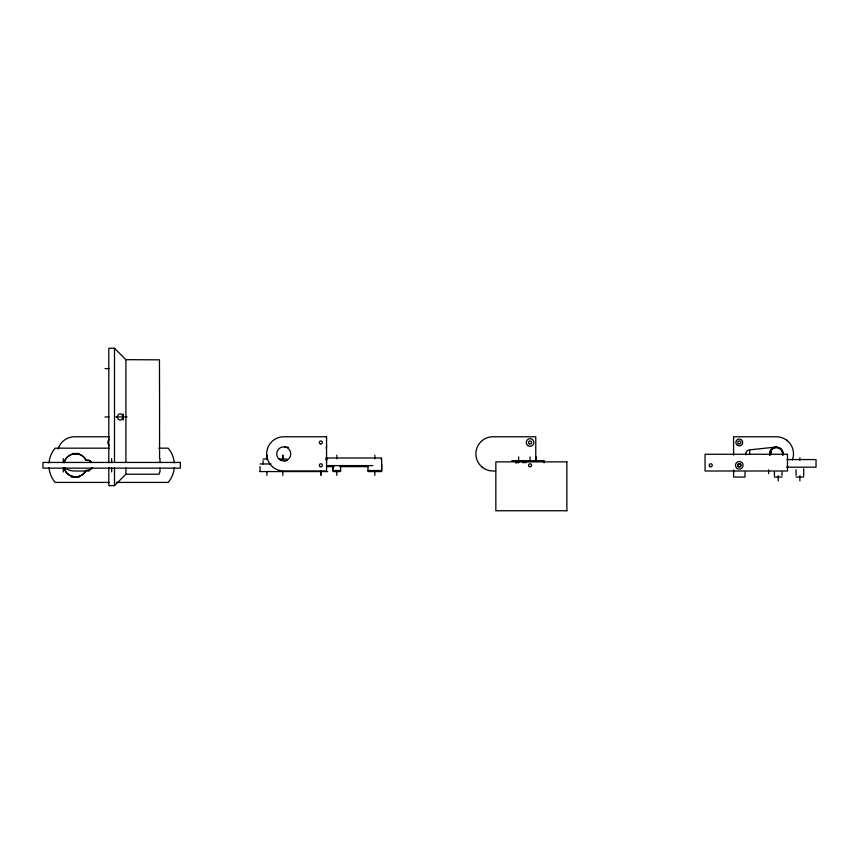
<?xml version="1.0" encoding="UTF-8"?>
<svg xmlns="http://www.w3.org/2000/svg" width="859" height="859" viewBox="0 0 859 859"><rect width="100%" height="100%" fill="white"/><g stroke="black" fill="none" stroke-linecap="round" stroke-linejoin="round"><path stroke-width="1.29" d="M266.891 475.371L266.891 471.591M282.815 475.371L282.815 471.591M320.858 471.591L320.858 475.371L320.837 470.582M332.959 468.896L332.959 467.242M733.597 472.117L733.597 471.505M326.56 446.315L326.56 446.508A4.166 4.166 0 0 1 326.13 448.162M64.178 462.84C65.842 452.435 81.755 450.417 85.911 460.156L89.025 460.392L91.548 462.153M85.911 470.431C81.734 480.192 65.681 478.173 64.146 467.618A11.607 11.607 0 0 0 85.911 470.431L89.025 470.195L91.494 468.509M108.792 467.339L108.792 485.636L114.494 485.636L125.908 474.222L125.908 468.005M284.522 460.875L287.153 460.596M775.645 447.077L749.316 449.912A3.994 3.994 0 0 0 745.87 454.851M125.908 462.593L125.908 359.663L114.494 348.249L108.792 348.249L108.792 462.668M125.908 359.663L159.463 359.835L159.57 404.782M104.991 368.597L108.986 368.597M104.991 416.948L108.986 416.948M115.922 416.948L127.046 416.948M109.329 436.769L74.561 436.769A17.116 17.116 0 0 0 58.111 449.117M109.286 448.173L55.116 448.173A26.629 26.629 0 0 0 48.984 462.969M158.754 448.173L168.181 448.173A26.629 26.629 0 0 1 174.313 462.969M72.532 453.498L78.867 453.498M325.797 457.987L381.654 457.987M263.079 459.017L267.74 459.017M279.014 459.017L286.627 459.017M325.969 459.017L327.708 459.017M380.966 459.017L381.675 459.017L381.675 471.57L367.985 471.57L367.985 466.63M786.887 459.565L816.029 459.565L816.05 467.178L786.823 467.178M511.803 460.725L544.295 460.725L544.144 462.818M566.854 461.874L495.836 461.874L495.836 510.751L566.854 510.751M260.052 463.967L270.95 463.967M326.688 465.599L372.806 465.599M326.71 466.63L333.968 466.63M339.692 466.63L368.253 466.63M332.959 470.539L340.572 470.539M367.963 470.539L381.654 470.539L381.654 464.268M89.272 471L74.561 471A17.116 17.116 0 0 1 64.275 467.564M495.664 471L492.98 471A17.116 17.116 0 0 1 475.865 453.885A17.116 17.116 0 0 1 492.98 436.769L535.78 436.769L535.78 460.467M260.052 471.57L327.708 471.57M125.908 474.222L159.098 474.222L159.57 472.386M71.265 477.089L79.361 477.089M774.421 477.067L782.023 477.067M796.078 477.067L803.691 477.067M109.286 482.414L55.116 482.414A26.629 26.629 0 0 1 48.984 467.618M116.352 482.414L168.181 482.414A26.629 26.629 0 0 0 174.313 467.618M284.522 446.884L288.474 447.314M786.661 440.195L787.198 440.624M482.157 467.146L482.704 467.564M108.782 467.79L108.986 468.015A3.801 3.801 0 0 0 109.555 468.477M326.56 461.444L326.56 461.262A4.166 4.166 0 0 0 326.13 459.597M803.691 468.821L803.691 475.822M799.901 457.783L799.901 460.349M799.901 475.779L799.901 480.922M796.078 469.648L796.078 475.414M782.023 472.117L782.023 475.414M778.211 475.779L778.211 480.911M774.421 472.117L774.421 475.822M771.339 450.46L771.339 454.261M768.601 469.798L768.601 473.663M749.671 450.46L749.671 454.314M745.011 472.117L745.011 477.067L733.597 477.067L733.597 470.034M733.575 455.195L733.575 436.769L776.375 436.769A17.116 17.116 0 0 1 792.385 459.952M566.876 461.874L566.876 510.751M536.059 456.924L536.059 460.789M530.067 456.924L530.067 460.789M525.805 460.725L525.805 462.818M523.979 460.725L523.979 462.818M522.916 460.725L522.916 462.818M518.643 456.924L518.686 462.818M517.998 460.725L517.998 462.818M516.538 460.725L516.538 462.818M516.001 460.725L516.001 462.818M515.851 460.725L515.851 462.818M374.835 455.216L374.814 458.835M374.814 470.464L374.835 475.371M340.594 466.63L340.594 471.57L332.991 471.57L332.991 466.63M336.792 455.216L336.835 458.792M336.835 470.453L336.792 475.371M263.079 460.671L263.079 463.967M260.041 466.501L260.041 471.57M159.999 458.642L159.999 462.636M159.999 467.962L159.999 471.956M159.57 405.351L159.57 428.534M159.57 429.113L159.57 447.679M159.57 449.611L159.57 458.384M123.245 413.909L123.245 419.976M114.494 348.249L114.494 461.605M114.494 467.876L114.494 485.636M111.649 458.642L111.649 462.636M111.649 467.962L111.649 471.956M63.298 458.642L63.298 462.636M63.298 467.962L63.298 471.956M92.106 467.554A5.133 5.133 0 0 1 87.489 470.431M87.489 460.156A5.133 5.133 0 0 1 91.849 462.582M64.318 462.217A11.607 11.607 0 0 1 85.911 460.156M109.512 445.628A3.801 3.801 0 0 1 109.512 439.314M326.56 445.112A3.844 3.844 0 0 1 326.549 445.51M326.549 462.249A3.844 3.844 0 0 1 326.56 462.647M740.898 465.868A1.707 1.707 0 0 1 739.921 466.888M738.654 466.888A1.707 1.707 0 0 1 738.106 464.053A1.707 1.707 0 0 1 740.909 464.751M787.724 466.695A17.116 17.116 0 0 1 787.198 467.146M769.621 454.991A6.851 6.851 0 0 1 776.235 447.034A6.851 6.851 0 0 1 783.172 454.722M769.825 455.098A6.657 6.657 0 0 1 776.375 447.228A6.657 6.657 0 0 1 782.925 455.098M770.276 454.916A6.185 6.185 0 0 1 776.375 447.7A6.185 6.185 0 0 1 782.474 454.916M266.891 455.216L266.891 458.996L266.891 455.216M282.815 455.216L282.815 458.996L282.815 455.216M123.245 417.034L121.881 419.46A5.218 3.694 -88.9 0 1 121.387 419.729A5.97 4.22 -88.7 0 1 119.347 419.868A5.24 3.704 -89 0 1 118.596 419.536L117.221 417.549A2.201 1.535 -90 0 1 117.189 416.508L118.478 414.425A5.133 3.629 89.1 0 1 119.218 414.059A5.981 4.22 88.7 0 1 121.269 414.102A5.09 3.597 88.9 0 1 121.999 414.51L123.245 417.034M326.56 436.769L283.771 436.769A17.116 17.116 0 0 0 266.655 453.885A17.116 17.116 0 0 0 283.771 471L326.56 471L326.56 436.769M787.478 454.261L705.056 454.261L705.056 471L787.478 471L787.499 454.261M180.336 462.443L42.95 462.443L42.95 468.144L180.336 468.144L180.336 462.443M320.096 443.792A1.525 1.525 0 0 0 322.383 442.471A1.525 1.525 0 0 0 320.096 441.15A1.525 1.525 0 0 0 320.096 443.792M320.096 466.609A1.525 1.525 0 0 0 322.383 465.299A1.525 1.525 0 0 0 320.096 463.978A1.525 1.525 0 0 0 320.096 466.609M280.249 459.973A7.033 7.033 0 0 0 290.804 453.885A7.033 7.033 0 0 0 280.249 447.786A7.033 7.033 0 0 0 280.249 459.973M529.316 466.609A1.525 1.525 0 0 0 531.592 465.299A1.525 1.525 0 0 0 529.316 463.978A1.525 1.525 0 0 0 529.316 466.609M529.316 443.792A1.525 1.525 0 0 0 531.592 442.471A1.525 1.525 0 0 0 529.316 441.15A1.525 1.525 0 0 0 529.316 443.792M528.027 445.681A3.801 3.801 0 0 0 533.868 442.632A3.801 3.801 0 0 0 528.317 439.099A3.801 3.801 0 0 0 528.027 445.681M709.996 466.609A1.525 1.525 0 0 0 712.283 465.299A1.525 1.525 0 0 0 709.996 463.978A1.525 1.525 0 0 0 709.996 466.609M738.525 466.609A1.525 1.525 0 0 0 740.812 465.299A1.525 1.525 0 0 0 738.525 463.978A1.525 1.525 0 0 0 738.525 466.609M737.301 468.542A3.801 3.801 0 0 0 743.089 465.395A3.801 3.801 0 0 0 737.473 461.949A3.801 3.801 0 0 0 737.301 468.542M738.525 443.792A1.525 1.525 0 0 0 740.812 442.471A1.525 1.525 0 0 0 738.525 441.15A1.525 1.525 0 0 0 738.525 443.792M737.441 445.359A3.425 3.425 0 0 0 742.702 442.621A3.425 3.425 0 0 0 737.709 439.432A3.425 3.425 0 0 0 737.441 445.359"/></g></svg>
